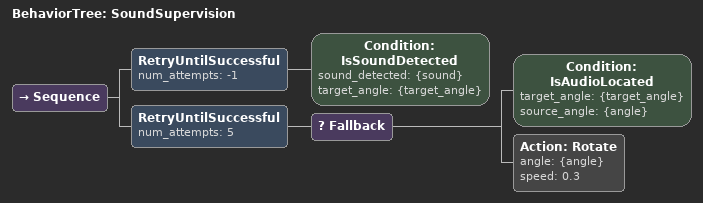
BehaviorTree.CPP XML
<?xml version="1.0"?>
<root main_tree_to_execute="BehaviorTree">
    <BehaviorTree ID="SoundSupervision">
        <Sequence>
            <RetryUntilSuccessful num_attempts="-1">
                <Condition ID="IsSoundDetected" sound_detected="{sound}" target_angle="{target_angle}"/>
            </RetryUntilSuccessful>
            <RetryUntilSuccessful num_attempts="5">
                <Fallback>
                    <Condition ID="IsAudioLocated" target_angle="{target_angle}" source_angle="{angle}"/>
                    <Action ID="Rotate" angle="{angle}" speed='0.3'/>
                </Fallback>
            </RetryUntilSuccessful>
        </Sequence>
    </BehaviorTree>
</root>
